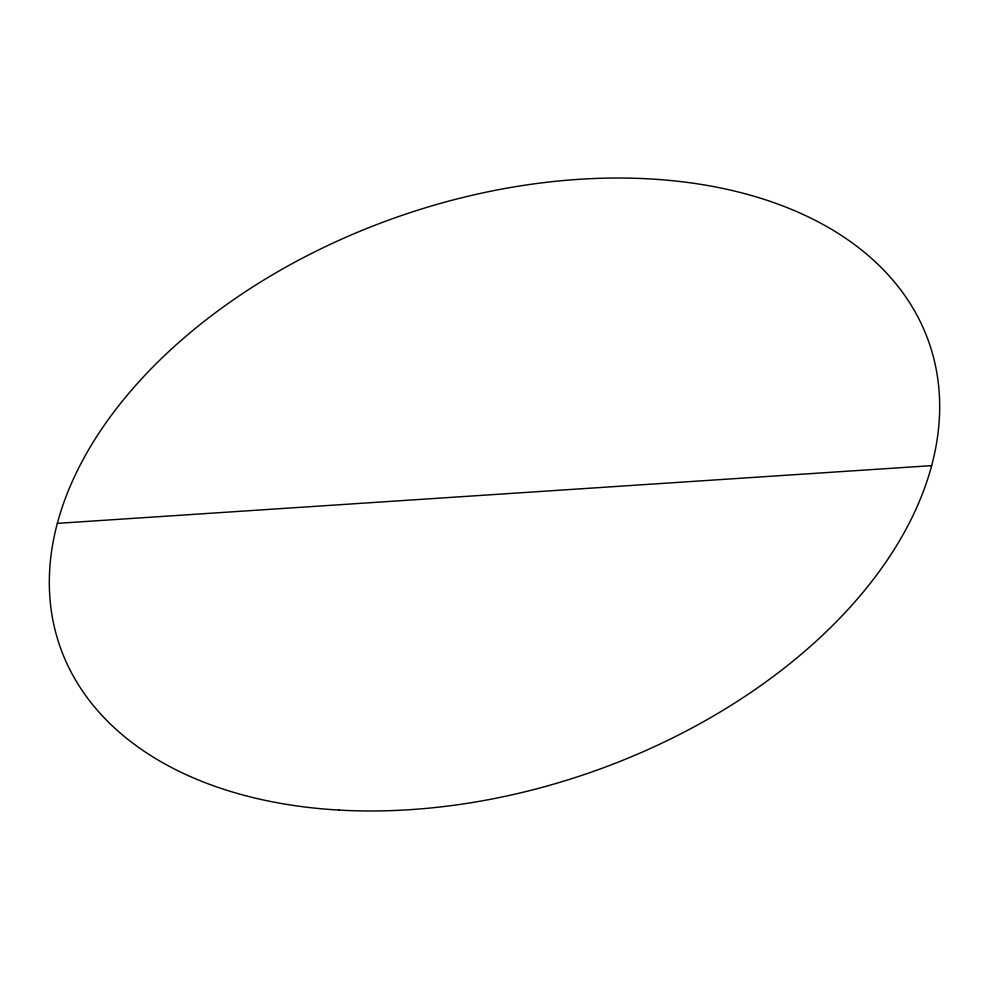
<?xml version="1.0" encoding="UTF-8"?>
<svg xmlns="http://www.w3.org/2000/svg" width="989" height="989" viewBox="0 0 989 989"><rect width="100%" height="100%" fill="white"/><g stroke="black" fill="none" stroke-linecap="round" stroke-linejoin="round"><path stroke-width="1.48" d="M57.337 523.366L931.663 465.634M339.054 810.078A460.318 294.03 -19.3 0 0 933.492 357.313A460.318 294.03 -19.3 0 0 210.954 316.097A460.318 294.03 -19.3 0 0 339.054 810.078"/></g></svg>
